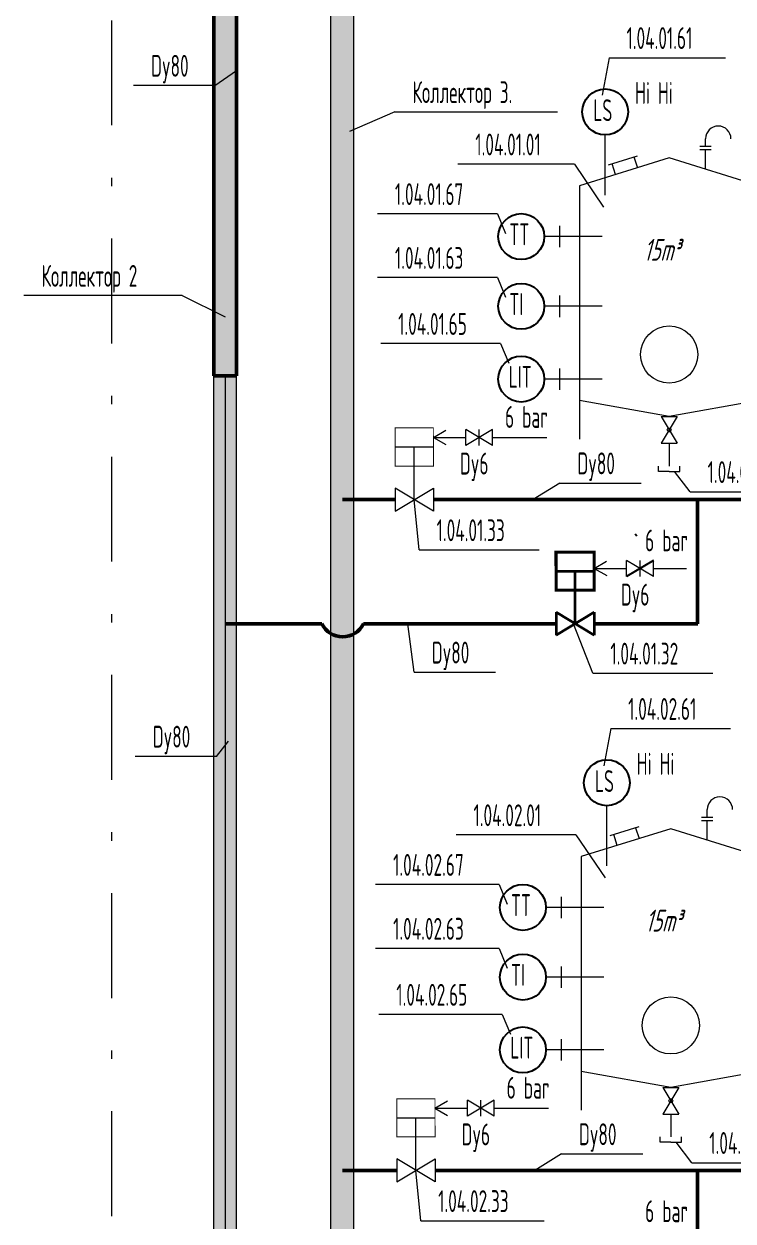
# Model space of a CAD drawing. Header units: millimetres. Extents: x -2281 to 17340, y -2563 to 4166.
# Drawn here: x 1273.7 to 1354.8, y 427.7 to 564.7 of the extents above; entities that cross this region are included whole.
import ezdxf

# ---------------------------------------------------------------- set-up
doc = ezdxf.new("R2010")
doc.units = ezdxf.units.MM
for name, pattern in [('K5LT32768', [24.957505, 11.9988, -5.9994, 0.959904, -5.9994]), ('K5LT32772', [0]), ('K5LT32773', [0]), ('K5LT32774', [0]), ('K5LT32775', [0]), ('K5LT32776', [0]), ('K5LT32777', [0]), ('K5LT32782', [0]), ('K5LT32786', [0]), ('K5LT32788', [0]), ('K5LT32789', [0]), ('K5LT_THIN', [0]), ('K5LT_THIN_INCLUDED_TO_HATCHING', [0])]:
    doc.linetypes.add(name, pattern=pattern)
doc.layers.add('Системный слой', color=7, linetype='Continuous')
doc.styles.add('KTEXTSTYLE', font='GOST_AU.SHX', dxfattribs={"width": 0.96, "height": 5})

# ---------------------------------------------------------------- blocks, each defined once
blk = doc.blocks.new('U19')
at = {"layer": 'Системный слой', "true_color": 0x99ccff}
blk.add_hatch(color=151, dxfattribs=at).paths.add_polyline_path([(1295.4, 820.63), (1295.4, 524.41), (1298, 524.41), (1298, 820.63)])
at = {"layer": 'Системный слой', "color": 151, "linetype": 'K5LT32788', "lineweight": 50, "true_color": 0x7fbfff}
for p, q in [((1295.4, 524.41), (1295.4, 820.63)), ((1298, 524.41), (1298, 820.63)), ((1295.4, 524.41), (1298, 524.41))]:
    blk.add_line(p, q, dxfattribs=at)
blk = doc.blocks.new('U34')
at = {"layer": 'Системный слой', "color": 7, "linetype": 'K5LT_THIN_INCLUDED_TO_HATCHING', "lineweight": 13}
for p, q in [((1308.8, 97.61), (1308.8, 820.63)), ((1311.43, 97.61), (1311.43, 820.63))]:
    blk.add_line(p, q, dxfattribs=at)
blk = doc.blocks.new('U35')
at = {"layer": 'Системный слой', "true_color": 0xc0c0c0}
blk.add_hatch(color=9, dxfattribs=at).paths.add_polyline_path([(1295.38, 150.37), (1295.38, 112.36), (1298.01, 112.36), (1298.01, 524.41), (1295.38, 524.41)])
at = {"layer": 'Системный слой', "color": 7, "linetype": 'K5LT_THIN_INCLUDED_TO_HATCHING', "lineweight": 13}
for p, q in [((1295.38, 112.36), (1295.38, 524.41)), ((1298.01, 112.36), (1298.01, 524.41))]:
    blk.add_line(p, q, dxfattribs=at)
blk = doc.blocks.new('U98')
at = {"layer": 'Системный слой', "color": 7, "linetype": 'K5LT_THIN', "lineweight": 13}
for q in [(1339.82, 556.53), (1353.95, 560.79)]:
    blk.add_line((1340.62, 560.79), q, dxfattribs=at)
at = {"layer": 'Системный слой', "color": 7, "insert": (1342.62, 564.29), "char_height": 2.5, "attachment_point": 1, "style": 'KTEXTSTYLE'}
blk.add_mtext('\\H3.5;\\W0.965;\\Q15;\\Q0;\\W0.715;\\H2.50;1.04.01.61', dxfattribs=at)
blk = doc.blocks.new('U99')
at = {"layer": 'Системный слой', "color": 7, "linetype": 'K5LT_THIN', "lineweight": 13}
for q in [(1323.32, 548.62), (1339.99, 543.71)]:
    blk.add_line((1336.65, 548.62), q, dxfattribs=at)
at = {"layer": 'Системный слой', "color": 7, "insert": (1325.32, 552.12), "char_height": 2.5, "attachment_point": 1, "style": 'KTEXTSTYLE'}
blk.add_mtext('\\H3.5;\\W0.965;\\Q15;\\Q0;\\W0.715;\\H2.50;1.04.01.01', dxfattribs=at)
blk = doc.blocks.new('U100')
at = {"layer": 'Системный слой', "color": 7, "linetype": 'K5LT_THIN', "lineweight": 13}
for q in [(1314.12, 542.94), (1328.76, 540.7)]:
    blk.add_line((1327.84, 542.94), q, dxfattribs=at)
at = {"layer": 'Системный слой', "color": 7, "insert": (1316.12, 546.44), "char_height": 2.5, "attachment_point": 1, "style": 'KTEXTSTYLE'}
blk.add_mtext('\\H3.5;\\W0.965;\\Q15;\\Q0;\\W0.715;\\H2.50;1.04.01.67', dxfattribs=at)
blk = doc.blocks.new('U101')
at = {"layer": 'Системный слой', "color": 7, "linetype": 'K5LT_THIN', "lineweight": 13}
for q in [(1314.12, 535.64), (1328.76, 533.39)]:
    blk.add_line((1327.84, 535.64), q, dxfattribs=at)
at = {"layer": 'Системный слой', "color": 7, "insert": (1316.12, 539.14), "char_height": 2.5, "attachment_point": 1, "style": 'KTEXTSTYLE'}
blk.add_mtext('\\H3.5;\\W0.965;\\Q15;\\Q0;\\W0.715;\\H2.50;1.04.01.63', dxfattribs=at)
blk = doc.blocks.new('U102')
at = {"layer": 'Системный слой', "color": 7, "linetype": 'K5LT_THIN', "lineweight": 13}
for q in [(1314.49, 528.09), (1329.14, 525.84)]:
    blk.add_line((1328.21, 528.09), q, dxfattribs=at)
at = {"layer": 'Системный слой', "color": 7, "insert": (1316.49, 531.59), "char_height": 2.5, "attachment_point": 1, "style": 'KTEXTSTYLE'}
blk.add_mtext('\\H3.5;\\W0.965;\\Q15;\\Q0;\\W0.715;\\H2.50;1.04.01.65', dxfattribs=at)
blk = doc.blocks.new('U106')
at = {"layer": 'Системный слой', "color": 7, "linetype": 'K5LT_THIN', "lineweight": 13}
for q in [(1348.11, 513.47), (1363.63, 511.14)]:
    blk.add_line((1349.9, 511.14), q, dxfattribs=at)
at = {"layer": 'Системный слой', "color": 7, "insert": (1351.9, 514.64), "char_height": 2.5, "attachment_point": 1, "style": 'KTEXTSTYLE'}
blk.add_mtext('\\H3.5;\\W0.965;\\Q15;\\Q0;\\W0.715;\\H2.50;1.04.01.39', dxfattribs=at)
blk = doc.blocks.new('U107')
at = {"layer": 'Системный слой', "color": 7, "linetype": 'K5LT_THIN', "lineweight": 13}
for q in [(1298, 559.34), (1286.22, 557.62)]:
    blk.add_line((1295.51, 557.62), q, dxfattribs=at)
at = {"layer": 'Системный слой', "color": 7, "insert": (1288.22, 561.12), "char_height": 2.5, "attachment_point": 1, "style": 'KTEXTSTYLE'}
blk.add_mtext('\\H3.5;\\W0.965;\\Q15;\\Q0;\\W0.715;\\H2.50;Dy80', dxfattribs=at)
blk = doc.blocks.new('U108')
at = {"layer": 'Системный слой', "color": 7, "linetype": 'K5LT_THIN', "lineweight": 13}
for q in [(1336.56, 496.04), (1352.5, 490.38)]:
    blk.add_line((1338.77, 490.38), q, dxfattribs=at)
at = {"layer": 'Системный слой', "color": 7, "insert": (1340.77, 493.88), "char_height": 2.5, "attachment_point": 1, "style": 'KTEXTSTYLE'}
blk.add_mtext('\\H3.5;\\W0.965;\\Q15;\\Q0;\\W0.715;\\H2.50;{\\c255;1.04.01.32}', dxfattribs=at)
blk = doc.blocks.new('U109')
at = {"layer": 'Системный слой', "color": 7, "linetype": 'K5LT_THIN', "lineweight": 13}
for q in [(1318.34, 510.25), (1332.61, 504.49)]:
    blk.add_line((1318.89, 504.49), q, dxfattribs=at)
at = {"layer": 'Системный слой', "color": 7, "insert": (1320.89, 507.99), "char_height": 2.5, "attachment_point": 1, "style": 'KTEXTSTYLE'}
blk.add_mtext('\\H3.5;\\W0.965;\\Q15;\\Q0;\\W0.715;\\H2.50;1.04.01.33', dxfattribs=at)
blk = doc.blocks.new('U114')
at = {"layer": 'Системный слой', "color": 7, "linetype": 'K5LT_THIN', "lineweight": 13}
for q in [(1340.01, 479.8), (1354.53, 484.05)]:
    blk.add_line((1340.81, 484.05), q, dxfattribs=at)
at = {"layer": 'Системный слой', "color": 7, "insert": (1342.81, 487.55), "char_height": 2.5, "attachment_point": 1, "style": 'KTEXTSTYLE'}
blk.add_mtext('\\H3.5;\\W0.965;\\Q15;\\Q0;\\W0.715;\\H2.50;1.04.02.61', dxfattribs=at)
blk = doc.blocks.new('U115')
at = {"layer": 'Системный слой', "color": 7, "linetype": 'K5LT_THIN', "lineweight": 13}
for q in [(1323.11, 471.89), (1340.17, 466.97)]:
    blk.add_line((1336.83, 471.89), q, dxfattribs=at)
at = {"layer": 'Системный слой', "color": 7, "insert": (1325.11, 475.39), "char_height": 2.5, "attachment_point": 1, "style": 'KTEXTSTYLE'}
blk.add_mtext('\\H3.5;\\W0.965;\\Q15;\\Q0;\\W0.715;\\H2.50;1.04.02.01', dxfattribs=at)
blk = doc.blocks.new('U116')
at = {"layer": 'Системный слой', "color": 7, "linetype": 'K5LT_THIN', "lineweight": 13}
for q in [(1313.91, 466.21), (1328.95, 463.96)]:
    blk.add_line((1328.03, 466.21), q, dxfattribs=at)
at = {"layer": 'Системный слой', "color": 7, "insert": (1315.91, 469.71), "char_height": 2.5, "attachment_point": 1, "style": 'KTEXTSTYLE'}
blk.add_mtext('\\H3.5;\\W0.965;\\Q15;\\Q0;\\W0.715;\\H2.50;1.04.02.67', dxfattribs=at)
blk = doc.blocks.new('U117')
at = {"layer": 'Системный слой', "color": 7, "linetype": 'K5LT_THIN', "lineweight": 13}
for q in [(1313.91, 458.9), (1328.95, 456.65)]:
    blk.add_line((1328.03, 458.9), q, dxfattribs=at)
at = {"layer": 'Системный слой', "color": 7, "insert": (1315.91, 462.4), "char_height": 2.5, "attachment_point": 1, "style": 'KTEXTSTYLE'}
blk.add_mtext('\\H3.5;\\W0.965;\\Q15;\\Q0;\\W0.715;\\H2.50;1.04.02.63', dxfattribs=at)
blk = doc.blocks.new('U118')
at = {"layer": 'Системный слой', "color": 7, "linetype": 'K5LT_THIN', "lineweight": 13}
for q in [(1314.28, 451.35), (1329.33, 449.11)]:
    blk.add_line((1328.4, 451.35), q, dxfattribs=at)
at = {"layer": 'Системный слой', "color": 7, "insert": (1316.28, 454.85), "char_height": 2.5, "attachment_point": 1, "style": 'KTEXTSTYLE'}
blk.add_mtext('\\H3.5;\\W0.965;\\Q15;\\Q0;\\W0.715;\\H2.50;1.04.02.65', dxfattribs=at)
blk = doc.blocks.new('U122')
at = {"layer": 'Системный слой', "color": 7, "linetype": 'K5LT_THIN', "lineweight": 13}
for q in [(1348.3, 436.73), (1364.21, 434.4)]:
    blk.add_line((1350.09, 434.4), q, dxfattribs=at)
at = {"layer": 'Системный слой', "color": 7, "insert": (1352.09, 437.9), "char_height": 2.5, "attachment_point": 1, "style": 'KTEXTSTYLE'}
blk.add_mtext('\\H3.5;\\W0.965;\\Q15;\\Q0;\\W0.715;\\H2.50;1.04.02.39', dxfattribs=at)
blk = doc.blocks.new('U123')
at = {"layer": 'Системный слой', "color": 7, "linetype": 'K5LT_THIN', "lineweight": 13}
for q in [(1297.07, 482.6), (1286.41, 480.88)]:
    blk.add_line((1295.7, 480.88), q, dxfattribs=at)
at = {"layer": 'Системный слой', "color": 7, "insert": (1288.41, 484.38), "char_height": 2.5, "attachment_point": 1, "style": 'KTEXTSTYLE'}
blk.add_mtext('\\H3.5;\\W0.965;\\Q15;\\Q0;\\W0.715;\\H2.50;Dy80', dxfattribs=at)
blk = doc.blocks.new('U125')
at = {"layer": 'Системный слой', "color": 7, "linetype": 'K5LT_THIN', "lineweight": 13}
for q in [(1318.52, 433.52), (1333.19, 427.75)]:
    blk.add_line((1319.07, 427.75), q, dxfattribs=at)
at = {"layer": 'Системный слой', "color": 7, "insert": (1321.07, 431.25), "char_height": 2.5, "attachment_point": 1, "style": 'KTEXTSTYLE'}
blk.add_mtext('\\H3.5;\\W0.965;\\Q15;\\Q0;\\W0.715;\\H2.50;1.04.02.33', dxfattribs=at)
blk = doc.blocks.new('U209')
at = {"layer": 'Системный слой', "color": 7, "linetype": 'K5LT_THIN', "lineweight": 13}
for q in [(1331.93, 510.25), (1344.29, 512.14)]:
    blk.add_line((1335, 512.14), q, dxfattribs=at)
at = {"layer": 'Системный слой', "color": 7, "insert": (1337, 515.64), "char_height": 2.5, "attachment_point": 1, "style": 'KTEXTSTYLE'}
blk.add_mtext('\\H3.5;\\W0.965;\\Q15;\\Q0;\\W0.715;\\H2.50;Dy80', dxfattribs=at)
blk = doc.blocks.new('U210')
at = {"layer": 'Системный слой', "color": 7, "linetype": 'K5LT_THIN', "lineweight": 13}
for q in [(1317.6, 496.05), (1327.63, 490.5)]:
    blk.add_line((1318.34, 490.5), q, dxfattribs=at)
at = {"layer": 'Системный слой', "color": 7, "insert": (1320.34, 494), "char_height": 2.5, "attachment_point": 1, "style": 'KTEXTSTYLE'}
blk.add_mtext('\\H3.5;\\W0.965;\\Q15;\\Q0;\\W0.715;\\H2.50;Dy80', dxfattribs=at)
blk = doc.blocks.new('U212')
at = {"layer": 'Системный слой', "color": 7, "linetype": 'K5LT_THIN', "lineweight": 13}
for q in [(1332.11, 433.52), (1344.48, 435.4)]:
    blk.add_line((1335.18, 435.4), q, dxfattribs=at)
at = {"layer": 'Системный слой', "color": 7, "insert": (1337.18, 438.9), "char_height": 2.5, "attachment_point": 1, "style": 'KTEXTSTYLE'}
blk.add_mtext('\\H3.5;\\W0.965;\\Q15;\\Q0;\\W0.715;\\H2.50;Dy80', dxfattribs=at)
blk = doc.blocks.new('U259')
at = {"layer": 'Системный слой', "color": 7, "linetype": 'K5LT_THIN', "lineweight": 13}
for q in [(1273.67, 533.59), (1296.7, 531.14)]:
    blk.add_line((1291.76, 533.59), q, dxfattribs=at)
at = {"layer": 'Системный слой', "color": 7, "insert": (1275.67, 537.09), "char_height": 2.5, "attachment_point": 1, "style": 'KTEXTSTYLE'}
blk.add_mtext('\\H3.5;\\W0.965;\\Q15;\\Q0;\\W0.715;\\H2.50;Коллектор 2', dxfattribs=at)
blk = doc.blocks.new('U260')
at = {"layer": 'Системный слой', "color": 7, "linetype": 'K5LT_THIN', "lineweight": 13}
for q in [(1310.94, 552.34), (1334.74, 554.6)]:
    blk.add_line((1316.12, 554.6), q, dxfattribs=at)
at = {"layer": 'Системный слой', "color": 7, "insert": (1318.12, 558.1), "char_height": 2.5, "attachment_point": 1, "style": 'KTEXTSTYLE'}
blk.add_mtext('\\H3.5;\\W0.965;\\Q15;\\Q0;\\W0.715;\\H2.50;Коллектор 3.', dxfattribs=at)

msp = doc.modelspace()

# ---------------------------------------------------------------- hatches: boundary and pattern name
at = {"layer": 'Системный слой', "true_color": 0xc0c0c0}
for points in [[(1308.80496, 571.67135), (1308.80496, 494.90982), (1309.09786, 494.76444), (1309.40632, 494.65587), (1309.72571, 494.58574), (1310.05127, 494.55509), (1310.37814, 494.56438), (1310.70143, 494.61348), (1311.01632, 494.70164), (1311.31811, 494.82756), (1311.42984, 494.88572), (1311.42984, 571.64725), (1311.13432, 571.50727), (1310.82392, 571.40438), (1310.5033, 571.34012), (1310.17723, 571.31546), (1309.85059, 571.33075), (1309.52825, 571.38577), (1309.21503, 571.4797), (1308.9156, 571.61114)], [(1308.80496, 494.90982), (1308.80496, 418.17692), (1309.09747, 418.03075), (1309.40563, 417.92135), (1309.72483, 417.85036), (1310.05031, 417.81883), (1310.3772, 417.82724), (1310.70063, 417.87547), (1311.01576, 417.96278), (1311.31788, 418.08788), (1311.42984, 418.14579), (1311.42984, 494.88572), (1311.13432, 494.74574), (1310.82392, 494.64285), (1310.5033, 494.5786), (1310.17723, 494.55393), (1309.85059, 494.56922), (1309.52825, 494.62425), (1309.21503, 494.71818), (1308.9156, 494.84961)]]:
    msp.add_hatch(color=9, dxfattribs=at).paths.add_polyline_path(points)
at = {"layer": 'Системный слой', "true_color": 0xff0000}
h = msp.add_hatch(dxfattribs=at)
h.set_pattern_fill('', color=1, angle=90, style=0, pattern_type=0)
h.set_pattern_definition([(135, (0, 0), (-2.245064, -2.245064), [])])
h.paths.add_polyline_path([(1342.41654, 505.7314), (1342.58964, 505.7314), (1342.62964, 505.7714), (1342.62964, 506.6914), (1342.58964, 506.7314), (1342.49779, 506.7314), (1342.49779, 506.2314), (1342.41654, 506.2314)])
h.paths.add_polyline_path([(1343.60344, 505.7714), (1343.64344, 505.7314), (1343.81654, 505.7314), (1343.81654, 506.2314), (1343.73529, 506.2314), (1343.73529, 506.7314), (1343.64344, 506.7314), (1343.60344, 506.6914)])

# ---------------------------------------------------------------- linework, layer by layer
at = {"layer": 'Системный слой', "color": 5, "linetype": 'K5LT32768', "lineweight": 18, "true_color": 0x0000ff}
msp.add_line((1283.69298, 839.5978), (1283.69298, 61.58733), dxfattribs=at)
at = {"layer": 'Системный слой', "color": 7, "linetype": 'K5LT_THIN_INCLUDED_TO_HATCHING', "lineweight": 13}
for p, q in [((1308.80496, 97.61198), (1308.80496, 658.74994)), ((1311.42984, 97.61198), (1311.42984, 658.76432))]:
    msp.add_line(p, q, dxfattribs=at)
at = {"layer": 'Системный слой', "color": 7, "linetype": 'K5LT32786', "lineweight": 18}
for p, q in [((1340.17889, 545.08977), (1340.17889, 551.97219)), ((1340.36639, 468.35327), (1340.36639, 475.23569))]:
    msp.add_line(p, q, dxfattribs=at)
at = {"layer": 'Системный слой', "color": 7, "linetype": 'K5LT32776', "lineweight": 18}
for p, q in [((1352.31555, 550.63536), (1351.00305, 550.63536)), ((1351.6593, 550.63536), (1351.6593, 551.52131)), ((1340.54942, 548.54537), (1343.89087, 549.58687)), ((1343.47318, 549.45668), (1343.86375, 548.20364)), ((1352.31555, 550.24327), (1351.00305, 550.24327)), ((1351.6593, 548.04078), (1351.6593, 550.24327)), ((1341.35766, 547.42252), (1340.9671, 548.67556)), ((1334.99629, 539.1125), (1334.99629, 541.5625)), ((1339.85016, 540.3375), (1333.20016, 540.3375)), ((1334.99629, 531.13643), (1334.99629, 533.58643)), ((1339.85016, 532.36143), (1333.20016, 532.36143)), ((1334.99629, 522.80917), (1334.99629, 525.25917)), ((1339.85016, 524.03417), (1333.20016, 524.03417)), ((1352.50305, 473.89885), (1351.19055, 473.89885)), ((1351.8468, 473.89885), (1351.8468, 474.78481)), ((1340.73692, 471.80887), (1344.07837, 472.85037)), ((1343.66068, 472.72018), (1344.05125, 471.46714)), ((1352.50305, 473.50677), (1351.19055, 473.50677)), ((1351.8468, 471.30428), (1351.8468, 473.50677)), ((1341.54516, 470.68601), (1341.1546, 471.93906)), ((1335.18379, 462.376), (1335.18379, 464.826)), ((1340.03766, 463.601), (1333.38766, 463.601)), ((1335.18379, 454.39993), (1335.18379, 456.84993)), ((1340.03766, 455.62493), (1333.38766, 455.62493)), ((1335.18379, 446.07267), (1335.18379, 448.52267)), ((1340.03766, 447.29767), (1333.38766, 447.29767))]:
    msp.add_line(p, q, dxfattribs=at)
at = {"layer": 'Системный слой', "color": 7, "linetype": 'K5LT_THIN', "lineweight": 13}
for p, q in [((1347.50026, 549.33711), (1337.2528, 546.14307)), ((1357.74773, 546.14307), (1347.50026, 549.33711)), ((1337.2528, 546.14307), (1337.2528, 517.14407)), ((1296.6966, 524.40853), (1296.6966, 116.35275)), ((1347.50026, 519.75157), (1337.2528, 521.56734)), ((1357.74773, 521.56734), (1347.50026, 519.75157)), ((1346.58151, 519.75157), (1348.41901, 519.75157)), ((1346.58151, 519.75157), (1348.41901, 516.68907)), ((1348.41901, 519.75157), (1346.58151, 516.68907)), ((1320.51528, 517.36469), (1321.93118, 518.19347)), ((1324.21857, 516.44331), (1324.21857, 518.28081)), ((1327.28107, 516.44331), (1324.21857, 518.28081)), ((1327.28107, 518.28081), (1324.21857, 516.44331)), ((1325.75676, 516.44331), (1325.75676, 518.28081)), ((1327.28107, 516.44331), (1327.28107, 518.28081)), ((1316.14505, 516.26831), (1320.52005, 516.26831)), ((1318.33522, 510.2527), (1318.33255, 516.26831)), ((1320.51531, 517.36028), (1324.21857, 517.36028)), ((1320.51531, 517.36028), (1321.941, 516.54846)), ((1325.74287, 517.3579), (1325.75676, 517.3579)), ((1325.74982, 517.36206), (1325.75676, 517.36206)), ((1327.28107, 517.36206), (1333.51533, 517.36206)), ((1346.58151, 516.68907), (1348.41901, 516.68907)), ((1347.50026, 516.68907), (1347.50026, 514.08316)), ((1346.27526, 513.47066), (1346.27526, 514.08316)), ((1348.72526, 513.47066), (1348.72526, 514.08316)), ((1347.50026, 513.47066), (1346.27526, 513.47066)), ((1347.50026, 513.47066), (1348.72526, 513.47066)), ((1320.52272, 508.9402), (1316.14772, 511.5652)), ((1316.14772, 508.9402), (1320.52272, 511.5652)), ((1316.14772, 511.5652), (1316.14772, 508.9402)), ((1320.52272, 511.5652), (1320.52272, 508.9402)), ((1347.68776, 472.60061), (1337.4403, 469.40657)), ((1357.93523, 469.40657), (1347.68776, 472.60061)), ((1337.4403, 469.40657), (1337.4403, 440.40757)), ((1347.68776, 443.01507), (1337.4403, 444.83083)), ((1357.93523, 444.83083), (1347.68776, 443.01507)), ((1346.76901, 443.01507), (1348.60651, 443.01507)), ((1346.76901, 443.01507), (1348.60651, 439.95257)), ((1348.60651, 443.01507), (1346.76901, 439.95257)), ((1320.70278, 440.62819), (1322.11868, 441.45696)), ((1324.40607, 439.70681), (1324.40607, 441.54431)), ((1327.46857, 439.70681), (1324.40607, 441.54431)), ((1327.46857, 441.54431), (1324.40607, 439.70681)), ((1325.94426, 439.70681), (1325.94426, 441.54431)), ((1327.46857, 439.70681), (1327.46857, 441.54431)), ((1320.70281, 440.62378), (1324.40607, 440.62378)), ((1320.70281, 440.62378), (1322.1285, 439.81196)), ((1325.93037, 440.62139), (1325.94426, 440.62139)), ((1325.93732, 440.62556), (1325.94426, 440.62556)), ((1327.46857, 440.62556), (1333.70283, 440.62556)), ((1346.76901, 439.95257), (1348.60651, 439.95257)), ((1347.68776, 439.95257), (1347.68776, 437.34666)), ((1316.33255, 439.53181), (1320.70755, 439.53181)), ((1318.52272, 433.5162), (1318.52005, 439.53181)), ((1346.46276, 436.73416), (1346.46276, 437.34666)), ((1348.91276, 436.73416), (1348.91276, 437.34666)), ((1347.68776, 436.73416), (1346.46276, 436.73416)), ((1347.68776, 436.73416), (1348.91276, 436.73416)), ((1320.71022, 432.2037), (1316.33522, 434.8287)), ((1316.33522, 432.2037), (1320.71022, 434.8287)), ((1316.33522, 434.8287), (1316.33522, 432.2037)), ((1320.71022, 434.8287), (1320.71022, 432.2037)), ((1352.31185, 434.39905), (1352.5481, 434.39905))]:
    msp.add_line(p, q, dxfattribs=at)
at = {"layer": 'Системный слой', "color": 7, "linetype": 'K5LT32782', "lineweight": 0}
msp.add_line((1352.12435, 511.13556), (1352.3606, 511.13556), dxfattribs=at)
at = {"layer": 'Системный слой', "color": 5, "linetype": 'K5LT32775', "lineweight": 50, "true_color": 0x0000ff}
for p, q in [((1316.14772, 510.2527), (1310.1174, 510.2527)), ((1320.52272, 510.2527), (1366.39135, 510.2527)), ((1316.33522, 433.5162), (1310.12365, 433.5162)), ((1320.71022, 433.5162), (1366.57885, 433.5162))]:
    msp.add_line(p, q, dxfattribs=at)
at = {"layer": 'Системный слой', "color": 151, "linetype": 'K5LT32788', "lineweight": 50, "true_color": 0x7fbfff}
for p, q in [((1350.73989, 510.2527), (1350.73989, 496.0471)), ((1307.73843, 496.04712), (1296.6966, 496.04712)), ((1334.55882, 496.04712), (1312.53918, 496.04712)), ((1338.93382, 496.04712), (1350.76583, 496.04712)), ((1350.74615, 433.5162), (1350.74615, 419.31059))]:
    msp.add_line(p, q, dxfattribs=at)
at = {"layer": 'Системный слой', "color": 4, "linetype": 'K5LT32772', "lineweight": 18, "true_color": 0x00ffff}
for p, q in [((1338.92931, 502.37205), (1340.34521, 503.20082)), ((1342.6326, 501.45067), (1342.6326, 503.28817)), ((1345.6951, 501.45067), (1342.6326, 503.28817)), ((1344.17079, 501.45067), (1344.17079, 503.28817)), ((1345.6951, 501.45067), (1345.6951, 503.28817)), ((1338.92934, 502.36764), (1342.6326, 502.36764)), ((1338.92934, 502.36764), (1340.35503, 501.55582)), ((1344.16385, 502.36942), (1344.17079, 502.36942)), ((1345.6951, 502.36942), (1349.4701, 502.36942))]:
    msp.add_line(p, q, dxfattribs=at)
at = {"layer": 'Системный слой', "color": 4, "linetype": 'K5LT32774', "lineweight": 25, "true_color": 0x00ffff}
msp.add_line((1345.6951, 503.28817), (1342.6326, 501.45067), dxfattribs=at)
at = {"layer": 'Системный слой', "color": 151, "linetype": 'K5LT32789', "lineweight": 35, "true_color": 0x7fbfff}
for p, q in [((1334.55616, 502.06273), (1338.93116, 502.06273)), ((1336.74632, 496.04712), (1336.74366, 502.06273)), ((1338.93382, 494.73462), (1334.55882, 497.35962)), ((1334.55882, 494.73462), (1338.93382, 497.35962)), ((1334.55882, 497.35962), (1334.55882, 494.73462)), ((1338.93382, 497.35962), (1338.93382, 494.73462))]:
    msp.add_line(p, q, dxfattribs=at)
at = {"layer": 'Системный слой', "color": 4, "linetype": 'K5LT32773', "lineweight": 18, "true_color": 0x00ffff}
msp.add_line((1344.1569, 502.36525), (1344.17079, 502.36525), dxfattribs=at)
at = {"layer": 'Системный слой', "color": 7, "linetype": 'K5LT_THIN', "const_width": 0.11}
for points in [[(1316.14683, 514.08082), (1320.52183, 514.08082), (1320.51552, 518.45581), (1316.14052, 518.45581)], [(1316.33433, 437.34432), (1320.70933, 437.34432), (1320.70302, 441.71931), (1316.32802, 441.71931)]]:
    msp.add_lwpolyline(points, close=True, dxfattribs=at)
at = {"layer": 'Системный слой', "color": 151, "linetype": 'K5LT32789', "true_color": 0x7fbfff, "const_width": 0.35}
msp.add_lwpolyline([(1334.55793, 499.87524), (1338.93293, 499.87524), (1338.92662, 504.25023), (1334.55162, 504.25023)], close=True, dxfattribs=at)
at = {"layer": 'Системный слой', "color": 7, "linetype": 'K5LT32777', "lineweight": 25}
for centre in [(1340.17889, 554.59719), (1330.57516, 540.3375), (1330.57516, 532.36143), (1330.57516, 524.03417), (1340.36639, 477.86069), (1330.76266, 463.601), (1330.76266, 455.62493), (1330.76266, 447.29767)]:
    msp.add_circle(centre, 2.625, dxfattribs=at)
at = {"layer": 'Системный слой', "color": 7, "linetype": 'K5LT32776', "lineweight": 18}
for centre in [(1347.50026, 526.84376), (1347.68776, 450.10726)]:
    msp.add_circle(centre, 3.26611, dxfattribs=at)
at = {"layer": 'Системный слой', "color": 7, "linetype": 'K5LT_THIN', "lineweight": 13}
for centre in [(1347.50026, 518.22032), (1347.68776, 441.48382)]:
    msp.add_circle(centre, 0.21875, dxfattribs=at)
at = {"layer": 'Системный слой', "color": 7, "linetype": 'K5LT32776', "lineweight": 18}
for centre in [(1353.11586, 551.52131), (1353.30336, 474.78481)]:
    msp.add_arc(centre, 1.45656, 0, 180, dxfattribs=at)
at = {"layer": 'Системный слой', "color": 151, "linetype": 'K5LT32788', "lineweight": 50, "true_color": 0x7fbfff}
msp.add_arc((1310.13881, 497.2294), 2.67574, 206.2220208, 333.7779792, dxfattribs=at)

# ---------------------------------------------------------------- block references
at = {"layer": 'Системный слой'}
for name in ['U34', 'U19', 'U98', 'U107', 'U260', 'U99', 'U100', 'U101', 'U259', 'U102', 'U35', 'U209', 'U106', 'U109', 'U210', 'U108', 'U114', 'U123', 'U115', 'U116', 'U117', 'U118', 'U212', 'U122', 'U125']:
    msp.add_blockref(name, (0, 0), dxfattribs=at)

# ---------------------------------------------------------------- texts
at = {"layer": 'Системный слой', "color": 7, "char_height": 2.5, "attachment_point": 1, "style": 'KTEXTSTYLE'}
for s, insert in [('\\H3.5;\\W0.965;\\Q15;\\Q0;\\W0.715;\\H2.50;Hi Hi', (1343.58803, 558.01185)), ('\\H3.5;\\W0.965;\\Q15;\\Q0;\\W0.715;\\H2.50;LS', (1338.82249, 556.03934)), ('\\H3.5;\\W0.965;\\Q15;\\Q0;\\W0.715;\\H2.50;TT', (1329.21693, 541.84538)), ('\\H3.5;\\W0.965;\\Q15;\\Q15;\\W0.765;\\H2.50;15m³', (1344.60081, 540.07331)), ('\\H3.5;\\W0.965;\\Q15;\\Q0;\\W0.715;\\H2.50;TI', (1329.21693, 533.86931)), ('\\H3.5;\\W0.965;\\Q15;\\Q0;\\W0.715;\\H2.50;LIT', (1329.13832, 525.54204)), ('\\H3.5;\\W0.965;\\Q15;\\Q0;\\W0.715;\\H2.50;6 bar', (1328.71489, 520.9543)), ('\\H3.5;\\W0.965;\\Q15;\\Q0;\\W0.715;\\H2.50;Dy6', (1323.55845, 515.61904)), ('\\H3.5;\\W0.965;\\Q15;\\Q0;\\W0.715;\\H2.50;6 bar', (1344.74427, 506.82998)), ('\\H3.5;\\W0.965;\\Q15;\\Q0;\\W0.715;\\H2.50;Dy6', (1341.97248, 500.62639)), ('\\H3.5;\\W0.965;\\Q15;\\Q0;\\W0.715;\\H2.50;Hi Hi', (1343.77553, 481.27534)), ('\\H3.5;\\W0.965;\\Q15;\\Q0;\\W0.715;\\H2.50;LS', (1339.00999, 479.30284)), ('\\H3.5;\\W0.965;\\Q15;\\Q0;\\W0.715;\\H2.50;TT', (1329.40443, 465.10888)), ('\\H3.5;\\W0.965;\\Q15;\\Q15;\\W0.765;\\H2.50;15m³', (1344.78831, 463.33681)), ('\\H3.5;\\W0.965;\\Q15;\\Q0;\\W0.715;\\H2.50;TI', (1329.40443, 457.1328)), ('\\H3.5;\\W0.965;\\Q15;\\Q0;\\W0.715;\\H2.50;LIT', (1329.32582, 448.80554)), ('\\H3.5;\\W0.965;\\Q15;\\Q0;\\W0.715;\\H2.50;6 bar', (1328.90239, 444.2178)), ('\\H3.5;\\W0.965;\\Q15;\\Q0;\\W0.715;\\H2.50;Dy6', (1323.74595, 438.88254)), ('\\H3.5;\\W0.965;\\Q15;\\Q0;\\W0.715;\\H2.50;6 bar', (1344.75053, 430.09347))]:
    msp.add_mtext(s, dxfattribs=dict(at, insert=insert))

doc.saveas('drawing.dxf')
